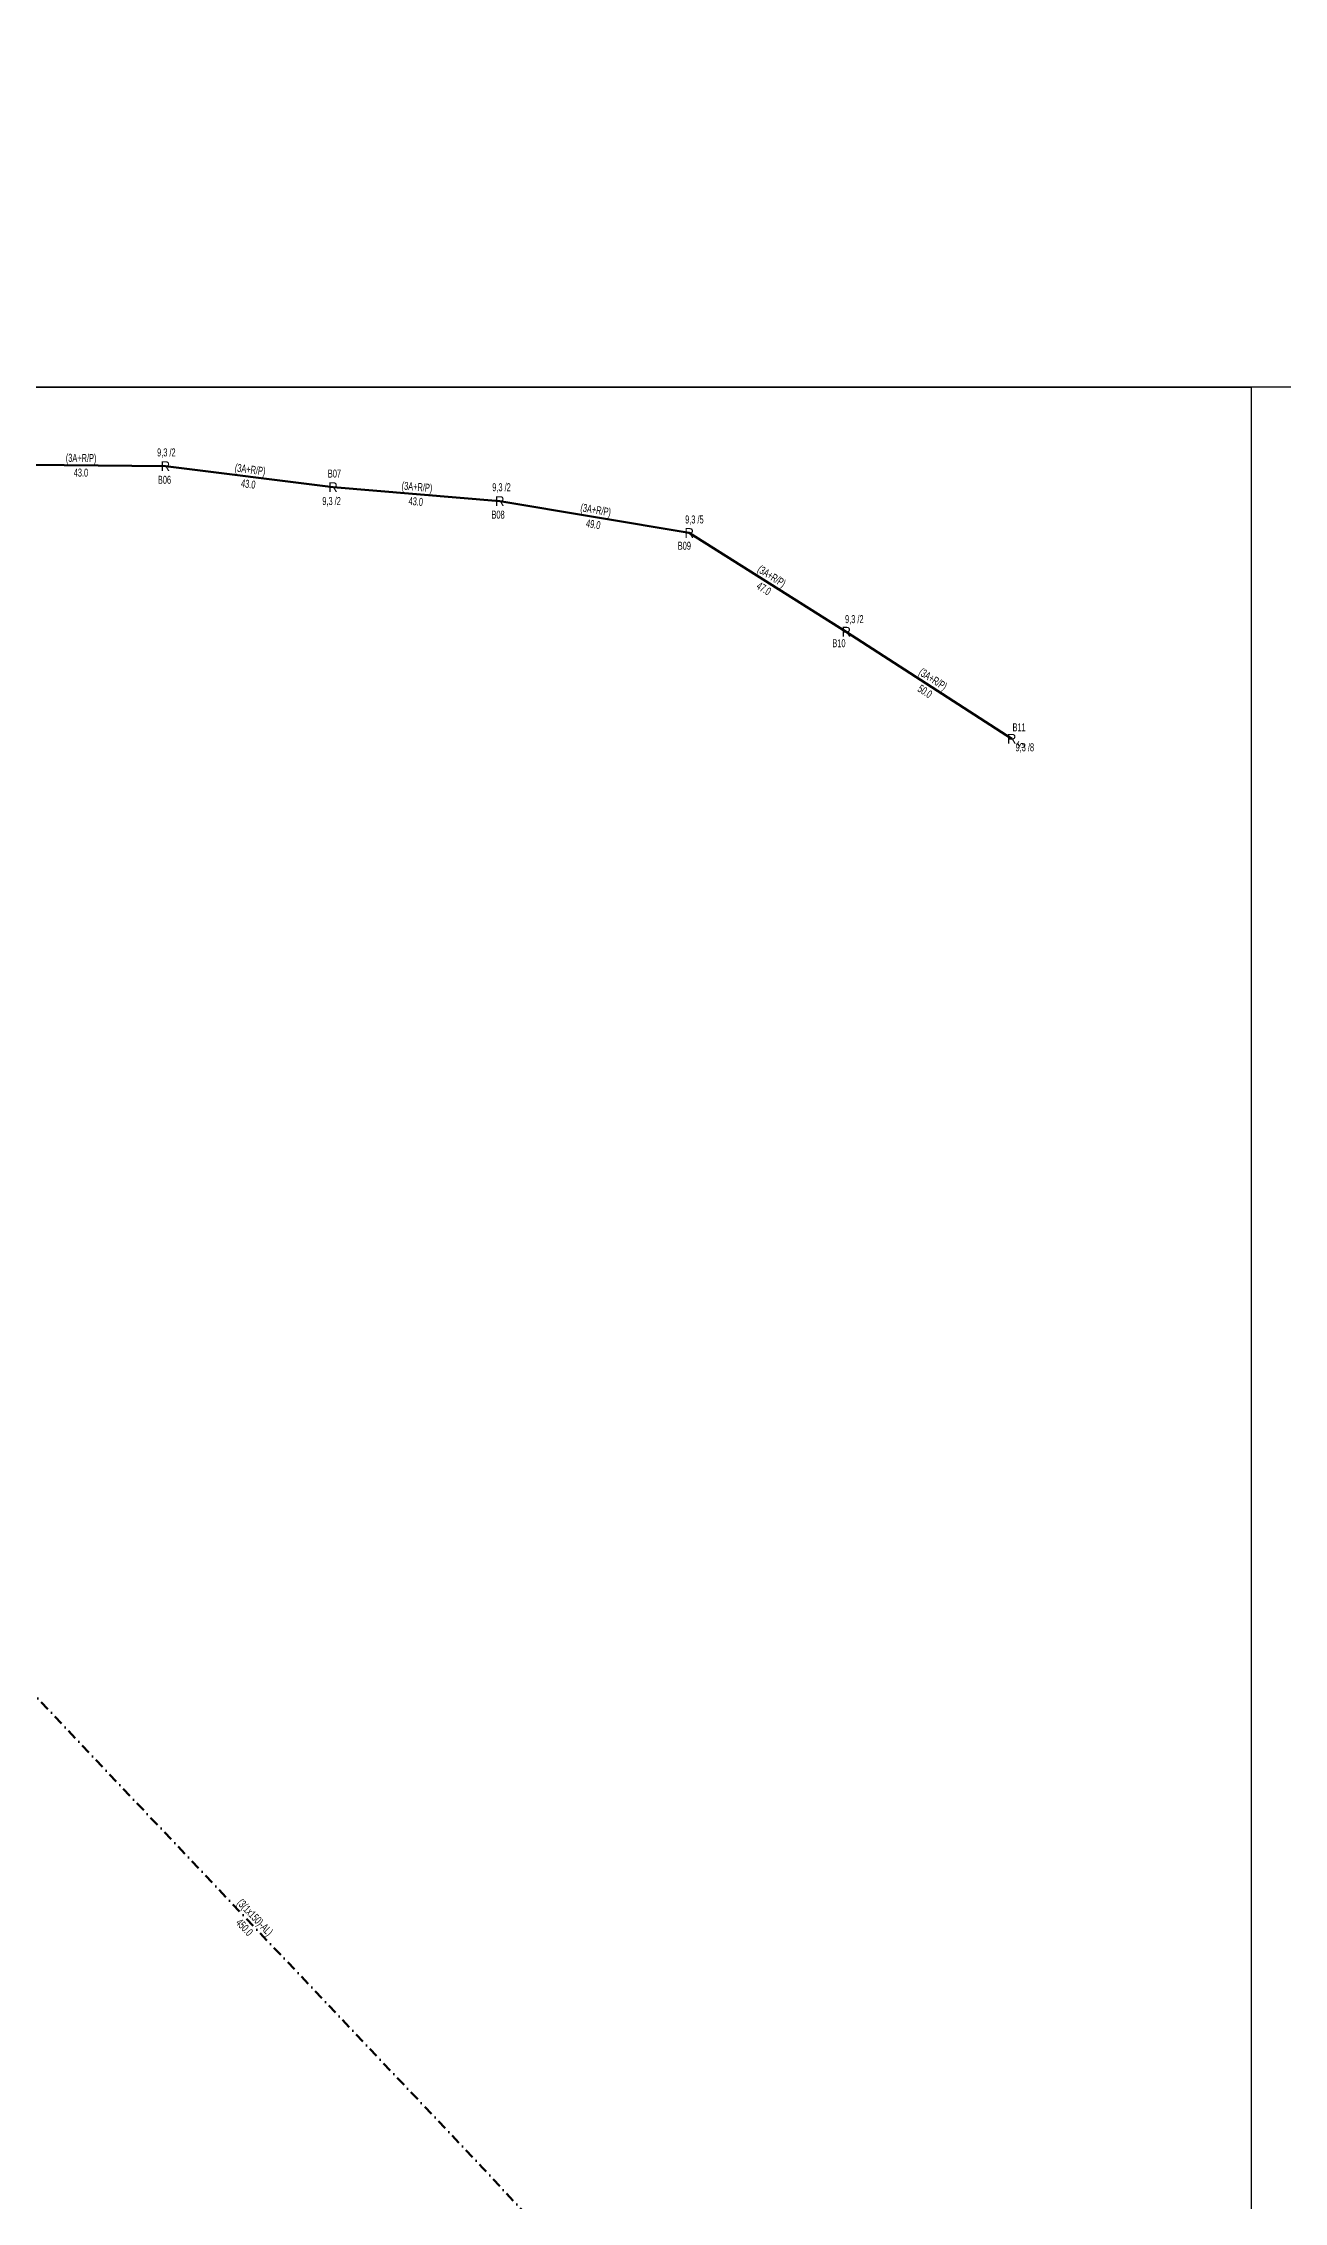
# Model space of a CAD drawing. Header units: millimetres. Extents: x 545573 to 547771, y 4041066 to 4042863.
# Drawn here: x 546934 to 547251, y 4041491 to 4042043 of the extents above; entities that cross this region are included whole.
import ezdxf
from ezdxf.enums import TextEntityAlignment as Align

# ---------------------------------------------------------------- set-up
doc = ezdxf.new("R2010")
doc.units = ezdxf.units.MM
doc.linetypes.add('DASHDOT', pattern=[5, 2.5, -1.25, 0, -1.25])
doc.layers.add('ANTET', color=250, linetype='Continuous')
for name, color, linetype, lineweight in [('DIREK_AG_MEVCUT', 120, 'Continuous', 25), ('HAT_AG_HAVAI_MEVCUT', 126, 'Continuous', 50), ('HAT_OG_YERALTI_MEVCUT', 48, 'DASHDOT', 70)]:
    doc.layers.add(name, color=color, linetype=linetype, lineweight=lineweight)
doc.styles.add('Direk', font='B_CAD')
doc.styles.get("Standard").update_dxf_attribs({"font": 'Arial'})

msp = doc.modelspace()

# ---------------------------------------------------------------- linework, layer by layer
at = {"layer": 'ANTET', "flags": 128}
for points in [[(546248.06, 4041955.34), (546248.06, 4042835.34), (547573.06, 4042835.34), (547573.06, 4041955.34), (546248.06, 4041955.34)], [(545573.06, 4041075.34), (545573.06, 4041955.34), (547243.06, 4041955.34), (547243.06, 4041075.34), (545573.06, 4041075.34)]]:
    msp.add_lwpolyline(points, close=True, dxfattribs=at)
at = {"layer": 'HAT_AG_HAVAI_MEVCUT'}
for p, q in [((546965.01, 4041935.14), (546921.79, 4041935.61)), ((547007.93, 4041929.76), (546965.01, 4041935.14)), ((547050.63, 4041926.2), (547007.93, 4041929.76)), ((547099.14, 4041918.03), (547050.63, 4041926.2)), ((547139.35, 4041892.74), (547099.14, 4041918.03)), ((547181.71, 4041865.32), (547139.35, 4041892.74))]:
    msp.add_line(p, q, dxfattribs=at)
at = {"layer": 'HAT_OG_YERALTI_MEVCUT', "flags": 128}
msp.add_lwpolyline([(547201.98, 4041379.4), (547196.25, 4041378.33), (547184.11, 4041373.68), (547166.11, 4041388.78), (547155.77, 4041386.77), (547146.11, 4041391.9), (547046.21, 4041499.29), (546927.02, 4041625.04), (546892.59, 4041580.06), (546885.92, 4041584.56), (546885.52, 4041586.06)], dxfattribs=at)

# ---------------------------------------------------------------- texts
at = {"layer": 'DIREK_AG_MEVCUT', "width": 0.53}
for s, p in [('9,3 /2', (546965.25, 4041938.67)), ('B06', (546964.77, 4041931.65)), ('B07', (547008.29, 4041933.24)), ('9,3 /2', (547007.56, 4041926.21)), ('9,3 /2', (547051.07, 4041929.75)), ('B08', (547050.19, 4041922.73)), ('9,3 /5', (547100.46, 4041921.5)), ('B09', (547097.89, 4041914.76)), ('9,3 /2', (547141.41, 4041895.96)), ('B10', (547137.47, 4041889.79)), ('B11', (547183.61, 4041868.25)), ('9,3 /8', (547185.07, 4041863.14))]:
    msp.add_text(s, height=2.05, dxfattribs=at).set_placement(p, align=Align.MIDDLE_CENTER)
at = {"layer": 'DIREK_AG_MEVCUT', "style": 'Direk'}
for p in [(546965.01, 4041935.14), (547007.93, 4041929.76), (547050.63, 4041926.2), (547099.14, 4041918.03), (547139.35, 4041892.74), (547181.71, 4041865.32)]:
    msp.add_text('R', height=2.5, dxfattribs=at).set_placement(p, align=Align.MIDDLE_CENTER)
at = {"layer": 'DIREK_AG_MEVCUT', "color": 32, "style": 'Direk'}
msp.add_text('5', height=2, rotation=417.0777, dxfattribs=at).set_placement((547184.06, 4041863.79), align=Align.MIDDLE_CENTER)
at = {"layer": 'HAT_AG_HAVAI_MEVCUT', "lineweight": 30, "width": 0.53}
for rotation, p in [(359.3861, (546943.41, 4041936.22)), (352.8472, (546986.58, 4041933.29)), (355.244, (547029.35, 4041928.83, 273503.97)), (350.4328, (547075.03, 4041922.95, 273525.31)), (327.8369, (547119.7, 4041906.1, 273549.57)), (327.0777, (547160.99, 4041879.74, 273569.68))]:
    msp.add_text('(3A+R/P)', height=2.05, rotation=rotation, dxfattribs=at).set_placement(p, align=Align.CENTER)
for s, rotation, p in [('43.0', 359.3861, (546943.39, 4041934.52)), ('43.0', 352.8472, (546986.36, 4041931.61)), ('43.0', 355.244, (547029.21, 4041927.13, 273503.97)), ('49.0', 350.4328, (547074.74, 4041921.28, 273525.31)), ('47.0', 327.8369, (547118.79, 4041904.66, 273549.57)), ('50.0', 327.0777, (547160.07, 4041878.32, 273569.68))]:
    msp.add_text(s, height=2.05, rotation=rotation, dxfattribs=at).set_placement(p, align=Align.TOP_CENTER)
at = {"layer": 'HAT_OG_YERALTI_MEVCUT', "lineweight": 30, "width": 0.53}
msp.add_text('(3(1x150)-AL)', height=2.05, rotation=313.4647, dxfattribs=at).set_placement((546987.23, 4041562.75), align=Align.CENTER)
msp.add_text('450.0', height=2.05, rotation=313.4647, dxfattribs=at).set_placement((546986, 4041561.58), align=Align.TOP_CENTER)

doc.saveas('drawing.dxf')
